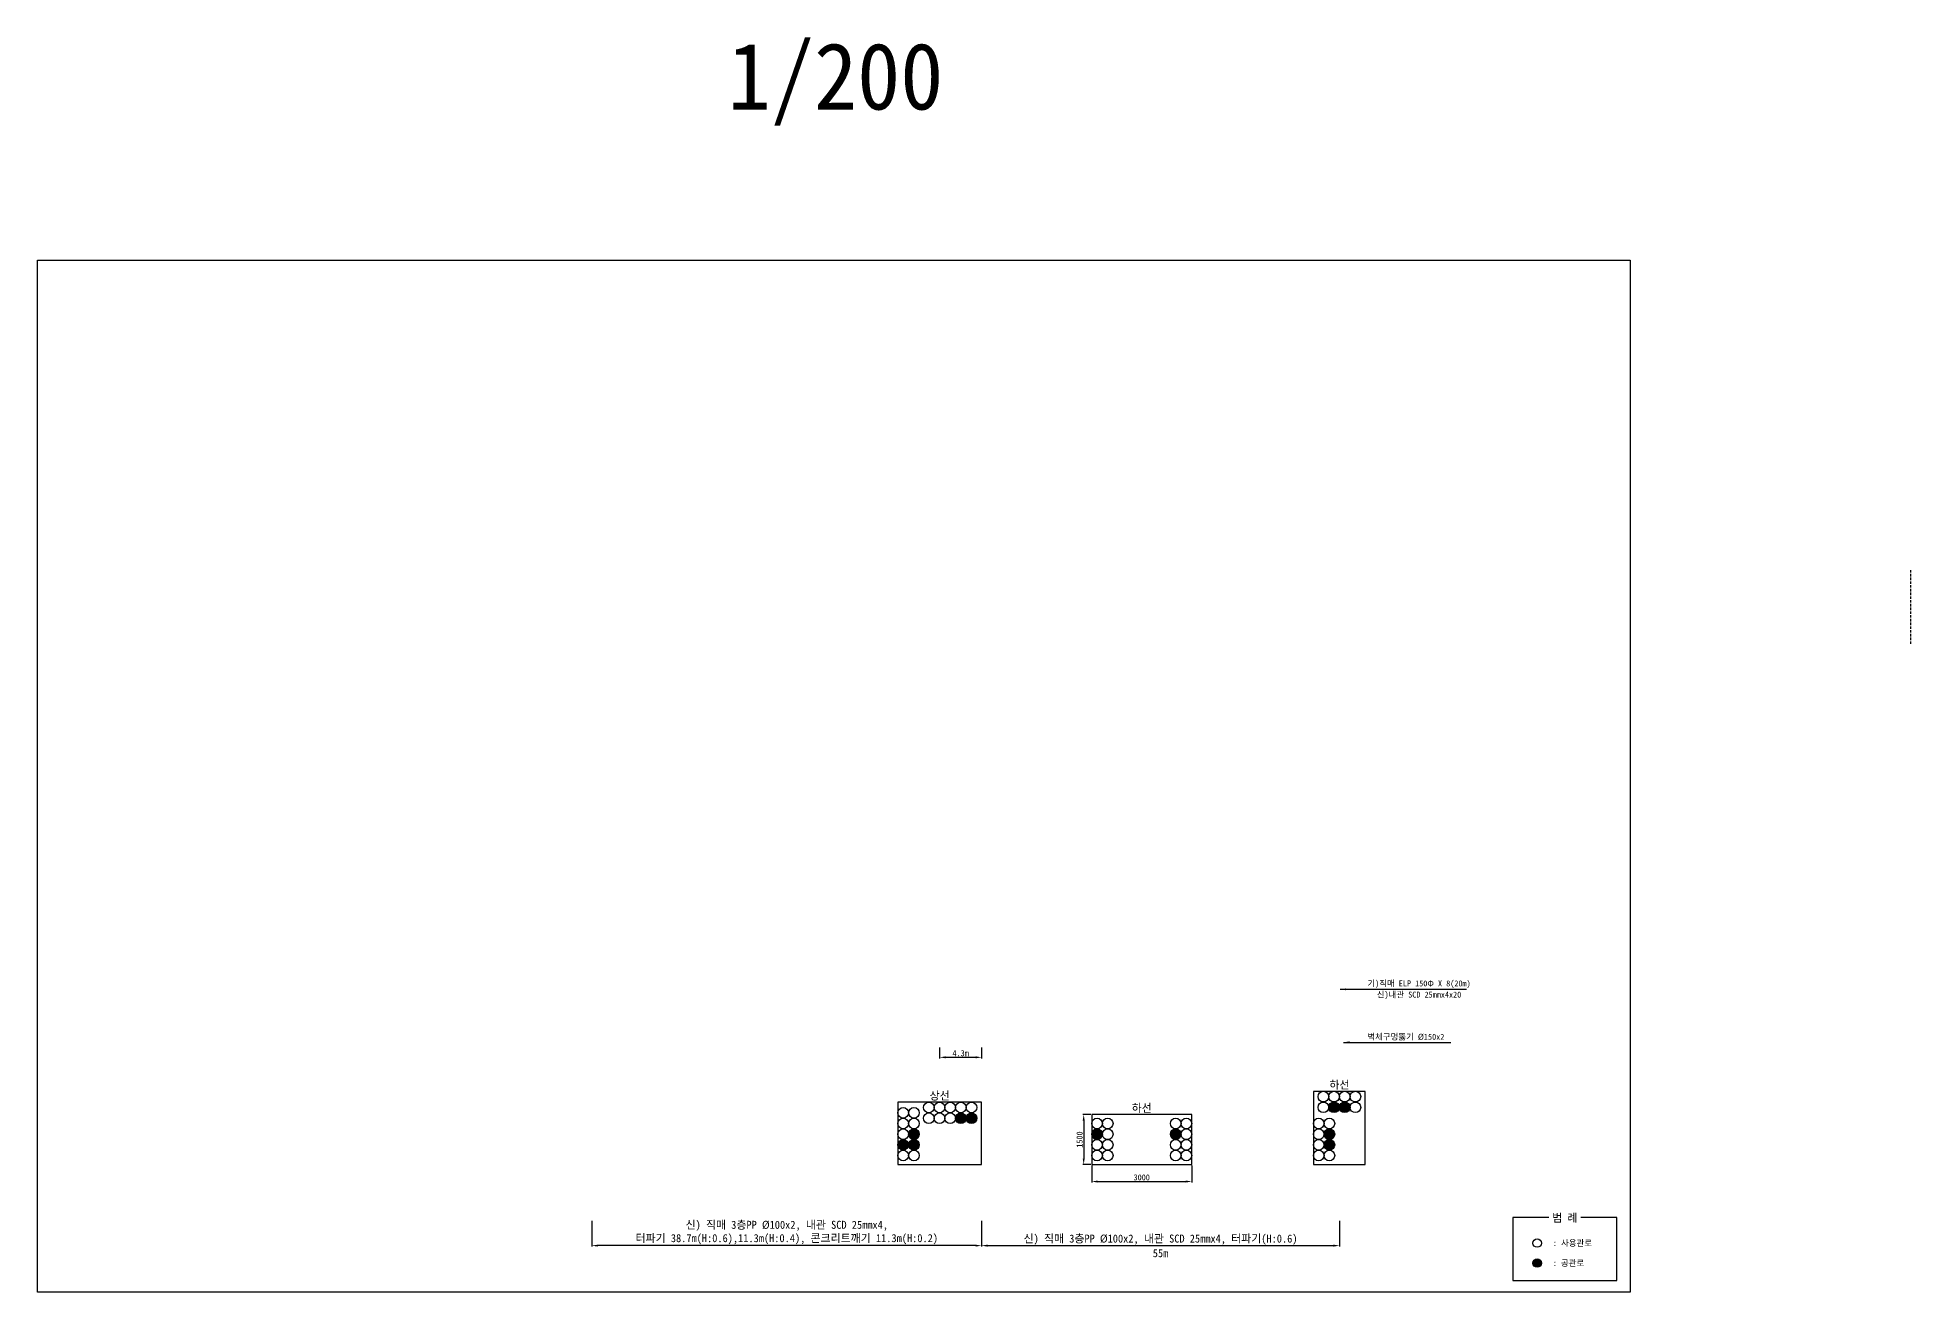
# Model space of a CAD drawing. Extents: x -284476 to -284091, y 156275 to 156450.
# Drawn here: x -284476.1 to -284288.9, y 156323.7 to 156450.4 of the extents above; entities that cross this region are included whole.
import ezdxf
from ezdxf.enums import TextEntityAlignment as Align

# ---------------------------------------------------------------- set-up
doc = ezdxf.new("R2010")
doc.units = 0
doc.header["$MEASUREMENT"] = 0
doc.linetypes.add('HIDDEN', pattern=[0.375, 0.25, -0.125])
doc.layers.get('DEFPOINTS').update_dxf_attribs({"linetype": 'CONTINUOUS'})
for name, color, linetype in [('TT-LINE', 7, 'CONTINUOUS'), ('TZ-DIMS', 1, 'CONTINUOUS'), ('TZ-LEAL', 1, 'CONTINUOUS'), ('TZ-LEAT', 3, 'CONTINUOUS'), ('TZ-LINE', 7, 'CONTINUOUS'), ('TZ-TEX2', 3, 'CONTINUOUS'), ('TZ-TEXT', 6, 'CONTINUOUS')]:
    doc.layers.add(name, color=color, linetype=linetype)
doc.layers.add('TX-PAPR', color=2, linetype='CONTINUOUS', plot=False)
doc.styles.get("Standard").update_dxf_attribs({"font": 'GulimChe.ttf'})
doc.dimstyles.new('D200', dxfattribs={"dimscale": 0.2, "dimtxt": 3, "dimasz": 3, "dimexe": 0.5, "dimexo": 0.5, "dimgap": 0.5, "dimtad": 1, "dimdec": 0, "dimzin": 1, "dimdsep": 46, "dimlunit": 6, "dimtxsty": 'Standard', "dimcen": 1, "dimclrd": 1, "dimclre": 1, "dimclrt": 3, "dimadec": 0, "dimazin": 0, "dimtfac": 1, "dimtdec": 0, "dimtix": 1, "dimtmove": 2, "dimatfit": 3, "dimfxl": 0, "dimtvp": 2, "dimlwd": -1, "dimlwe": -1, "dimarcsym": 0})

# ---------------------------------------------------------------- blocks, each defined once
blk = doc.blocks.new('*D4')
at = {"layer": 'DEFPOINTS', "color": 0, "ltscale": 2}
for p in [(-284370.72, 156342.71), (-284371.52, 156337.71), (-284370.72, 156337.71)]:
    blk.add_point(p, dxfattribs=at)
at = {"layer": 'TZ-DIMS', "color": 1, "ltscale": 2}
for p, q in [((-284370.82, 156342.71), (-284371.62, 156342.71)), ((-284371.52, 156342.11), (-284371.52, 156338.31)), ((-284370.82, 156337.71), (-284371.62, 156337.71))]:
    blk.add_line(p, q, dxfattribs=at)
for points in [[(-284371.62, 156342.11), (-284371.42, 156342.11), (-284371.52, 156342.71)], [(-284371.62, 156338.31), (-284371.42, 156338.31), (-284371.52, 156337.71)]]:
    blk.add_solid(points, dxfattribs=at)
at = {"layer": 'TZ-DIMS', "color": 3, "ltscale": 2, "insert": (-284371.93, 156340.21), "char_height": 0.6, "attachment_point": 5, "rotation": 90}
blk.add_mtext('1500', dxfattribs=at)
blk = doc.blocks.new('*D5')
at = {"layer": 'DEFPOINTS', "color": 0, "ltscale": 2}
for p in [(-284370.72, 156337.71), (-284360.72, 156337.71), (-284360.72, 156336.01)]:
    blk.add_point(p, dxfattribs=at)
at = {"layer": 'TZ-DIMS', "color": 1, "ltscale": 2}
for p, q in [((-284370.72, 156337.61), (-284370.72, 156335.91)), ((-284370.12, 156336.01), (-284361.32, 156336.01)), ((-284360.72, 156337.61), (-284360.72, 156335.91))]:
    blk.add_line(p, q, dxfattribs=at)
for points in [[(-284370.12, 156336.11), (-284370.12, 156335.91), (-284370.72, 156336.01)], [(-284361.32, 156336.11), (-284361.32, 156335.91), (-284360.72, 156336.01)]]:
    blk.add_solid(points, dxfattribs=at)
at = {"layer": 'TZ-DIMS', "color": 3, "ltscale": 2, "insert": (-284365.72, 156336.42), "char_height": 0.6, "attachment_point": 5}
blk.add_mtext('3000', dxfattribs=at)
blk = doc.blocks.new('*D6')
at = {"layer": 'DEFPOINTS', "color": 0, "ltscale": 2}
for p in [(-284385.92, 156349.5), (-284381.72, 156349.5), (-284385.92, 156348.43)]:
    blk.add_point(p, dxfattribs=at)
at = {"layer": 'TZ-DIMS', "color": 1, "ltscale": 2}
for p, q in [((-284385.92, 156349.4), (-284385.92, 156348.33)), ((-284381.72, 156349.4), (-284381.72, 156348.33)), ((-284382.32, 156348.43), (-284385.32, 156348.43))]:
    blk.add_line(p, q, dxfattribs=at)
for points in [[(-284385.32, 156348.53), (-284385.32, 156348.33), (-284385.92, 156348.43)], [(-284382.32, 156348.53), (-284382.32, 156348.33), (-284381.72, 156348.43)]]:
    blk.add_solid(points, dxfattribs=at)
at = {"layer": 'TZ-DIMS', "color": 3, "ltscale": 2, "insert": (-284383.82, 156348.84), "char_height": 0.6, "width": 0.3945, "attachment_point": 5}
blk.add_mtext('4.3m', dxfattribs=at)
blk = doc.blocks.new('*D7')
at = {"layer": 'DEFPOINTS', "color": 0, "ltscale": 2}
for p in [(-284381.72, 156332.18), (-284345.96, 156332.18), (-284345.96, 156329.6)]:
    blk.add_point(p, dxfattribs=at)
at = {"layer": 'TZ-TEXT', "color": 1, "ltscale": 2}
for p, q in [((-284381.72, 156332.08), (-284381.72, 156329.5)), ((-284345.96, 156332.08), (-284345.96, 156329.5)), ((-284381.12, 156329.6), (-284346.56, 156329.6))]:
    blk.add_line(p, q, dxfattribs=at)
for points in [[(-284381.12, 156329.7), (-284381.12, 156329.5), (-284381.72, 156329.6)], [(-284346.56, 156329.7), (-284346.56, 156329.5), (-284345.96, 156329.6)]]:
    blk.add_solid(points, dxfattribs=at)
at = {"layer": 'TZ-TEXT', "color": 3, "ltscale": 2, "insert": (-284363.84, 156330.2), "char_height": 0.8, "attachment_point": 5}
blk.add_mtext('{\\C6;신) 직매 3층PP Ø100x2, 내관 SCD 25mmx4, 터파기(H:0.6)}', dxfattribs=at)
blk = doc.blocks.new('*D8')
at = {"layer": 'DEFPOINTS', "color": 0, "ltscale": 2}
for p in [(-284420.69, 156332.18), (-284381.72, 156332.18), (-284420.69, 156329.6)]:
    blk.add_point(p, dxfattribs=at)
at = {"layer": 'TZ-TEXT', "color": 1, "ltscale": 2}
for p, q in [((-284420.69, 156332.08), (-284420.69, 156329.5)), ((-284381.72, 156332.08), (-284381.72, 156329.5)), ((-284382.32, 156329.6), (-284420.09, 156329.6))]:
    blk.add_line(p, q, dxfattribs=at)
for points in [[(-284420.09, 156329.7), (-284420.09, 156329.5), (-284420.69, 156329.6)], [(-284382.32, 156329.7), (-284382.32, 156329.5), (-284381.72, 156329.6)]]:
    blk.add_solid(points, dxfattribs=at)
at = {"layer": 'TZ-TEXT', "color": 3, "ltscale": 2, "insert": (-284401.2, 156330.91), "char_height": 0.8, "attachment_point": 5}
blk.add_mtext('{\\C6;신) 직매 3층PP Ø100x2, 내관 SCD 25mmx4,\\P터파기 38.7m(H:0.6),11.3m(H:0.4), 콘크리트깨기 11.3m(H:0.2)}', dxfattribs=at)

msp = doc.modelspace()

# ---------------------------------------------------------------- hatches: boundary and pattern name
at = {"layer": 'TZ-LINE', "ltscale": 2}
h = msp.add_hatch(color=256, dxfattribs=at)
h.dxf.hatch_style = 1
h.paths.add_polyline_path([(-284347.03, 156343.43, 1), (-284345.96, 156343.43, 1)])
h = msp.add_hatch(color=256, dxfattribs=at)
h.dxf.hatch_style = 1
h.paths.add_polyline_path([(-284345.96, 156343.43, 1), (-284344.9, 156343.43, 1)])
h = msp.add_hatch(color=256, dxfattribs=at)
h.dxf.hatch_style = 1
h.paths.add_polyline_path([(-284384.33, 156342.34, 1), (-284383.27, 156342.34, 1)])
h = msp.add_hatch(color=256, dxfattribs=at)
h.dxf.hatch_style = 1
h.paths.add_polyline_path([(-284383.27, 156342.34, 1), (-284382.2, 156342.34, 1)])
h = msp.add_hatch(color=256, dxfattribs=at)
h.dxf.hatch_style = 1
h.paths.add_polyline_path([(-284390.09, 156339.68, 1), (-284389.03, 156339.68, 1)])
h = msp.add_hatch(color=256, dxfattribs=at)
h.dxf.hatch_style = 1
h.paths.add_polyline_path([(-284389.03, 156340.74, 1), (-284387.96, 156340.74, 1)])
h = msp.add_hatch(color=256, dxfattribs=at)
h.dxf.hatch_style = 1
h.paths.add_polyline_path([(-284389.03, 156339.68, 1), (-284387.96, 156339.68, 1)])
h = msp.add_hatch(color=256, dxfattribs=at)
h.dxf.hatch_style = 1
h.paths.add_polyline_path([(-284370.72, 156340.74, 1), (-284369.66, 156340.74, 1)])
h = msp.add_hatch(color=256, dxfattribs=at)
h.dxf.hatch_style = 1
h.paths.add_polyline_path([(-284362.86, 156340.74, 1), (-284361.79, 156340.74, 1)])
h = msp.add_hatch(color=256, dxfattribs=at)
h.dxf.hatch_style = 1
h.paths.add_polyline_path([(-284347.49, 156340.74, 1), (-284346.43, 156340.74, 1)])
h = msp.add_hatch(color=256, dxfattribs=at)
h.dxf.hatch_style = 1
h.paths.add_polyline_path([(-284347.49, 156339.68, 1), (-284346.43, 156339.68, 1)])
h = msp.add_hatch(color=256, dxfattribs=at)
h.dxf.hatch_style = 1
h.paths.add_polyline_path([(-284326.62, 156327.86, 1), (-284325.77, 156327.86, 1)])

# ---------------------------------------------------------------- linework, layer by layer
at = {"layer": 'TT-LINE', "linetype": 'HIDDEN'}
msp.add_lwpolyline([(-284288.87, 156397.15), (-284288.89, 156389.75)], dxfattribs=at)
at = {"layer": 'TX-PAPR', "elevation": -7700.48}
msp.add_lwpolyline([(-284476.1, 156428.15), (-284316.9, 156428.15), (-284316.9, 156324.95), (-284476.1, 156324.95)], close=True, dxfattribs=at)
at = {"layer": 'TZ-LINE', "ltscale": 2, "elevation": -7700.17}
for points in [[(-284390.09, 156337.71), (-284381.74, 156337.71), (-284381.74, 156343.94), (-284390.09, 156343.94)], [(-284348.56, 156337.71), (-284343.37, 156337.71), (-284343.37, 156345.03), (-284348.56, 156345.03)], [(-284370.72, 156337.71), (-284360.72, 156337.71), (-284360.72, 156342.71), (-284370.72, 156342.71)]]:
    msp.add_lwpolyline(points, close=True, dxfattribs=at)
msp.add_lwpolyline([(-284325.01, 156332.4), (-284328.63, 156332.4), (-284328.63, 156326.13), (-284318.22, 156326.13), (-284318.22, 156332.4), (-284321.84, 156332.4)], dxfattribs=at)
at = {"layer": 'TZ-LINE', "ltscale": 2}
for centre, radius in [((-284389.56, 156342.88, -7700.17), 0.533), ((-284388.49, 156342.88, -7700.17), 0.533), ((-284387, 156343.41, -7700.17), 0.533), ((-284385.93, 156343.41, -7700.17), 0.533), ((-284384.87, 156343.41, -7700.17), 0.533), ((-284383.8, 156343.41, -7700.17), 0.533), ((-284382.73, 156343.41, -7700.17), 0.533), ((-284347.56, 156344.5, -7700.17), 0.533), ((-284347.56, 156343.43, -7700.17), 0.533), ((-284346.5, 156344.5, -7700.17), 0.533), ((-284346.5, 156343.43, -7700.17), 0.533), ((-284345.43, 156344.5, -7700.17), 0.533), ((-284345.43, 156343.43, -7700.17), 0.533), ((-284344.36, 156344.5, -7700.17), 0.533), ((-284344.36, 156343.43, -7700.17), 0.533), ((-284389.56, 156341.81, -7700.17), 0.533), ((-284388.49, 156341.81, -7700.17), 0.533), ((-284387, 156342.34, -7700.17), 0.533), ((-284385.93, 156342.34, -7700.17), 0.533), ((-284384.87, 156342.34, -7700.17), 0.533), ((-284383.8, 156342.34, -7700.17), 0.533), ((-284382.73, 156342.34, -7700.17), 0.533), ((-284370.19, 156341.81, -7700.17), 0.533), ((-284369.12, 156341.81, -7700.17), 0.533), ((-284362.32, 156341.81, -7700.17), 0.533), ((-284361.26, 156341.81, -7700.17), 0.533), ((-284348.03, 156341.81, -7700.17), 0.533), ((-284346.96, 156341.81, -7700.17), 0.533), ((-284389.56, 156340.74, -7700.17), 0.533), ((-284389.56, 156339.68, -7700.17), 0.533), ((-284388.49, 156340.74, -7700.17), 0.533), ((-284388.49, 156339.68, -7700.17), 0.533), ((-284370.19, 156340.74, -7700.17), 0.533), ((-284370.19, 156339.68, -7700.17), 0.533), ((-284369.12, 156340.74, -7700.17), 0.533), ((-284369.12, 156339.68, -7700.17), 0.533), ((-284362.32, 156340.74, -7700.17), 0.533), ((-284362.32, 156339.68, -7700.17), 0.533), ((-284361.26, 156340.74, -7700.17), 0.533), ((-284361.26, 156339.68, -7700.17), 0.533), ((-284348.03, 156340.74, -7700.17), 0.533), ((-284348.03, 156339.68, -7700.17), 0.533), ((-284346.96, 156340.74, -7700.17), 0.533), ((-284346.96, 156339.68, -7700.17), 0.533), ((-284389.56, 156338.61, -7700.17), 0.533), ((-284388.49, 156338.61, -7700.17), 0.533), ((-284370.19, 156338.61, -7700.17), 0.533), ((-284369.12, 156338.61, -7700.17), 0.533), ((-284362.32, 156338.61, -7700.17), 0.533), ((-284361.26, 156338.61, -7700.17), 0.533), ((-284348.03, 156338.61, -7700.17), 0.533), ((-284346.96, 156338.61, -7700.17), 0.533), ((-284326.2, 156329.86, -7700.17), 0.427), ((-284326.2, 156327.86, -7700.17), 0.427)]:
    msp.add_circle(centre, radius, dxfattribs=at)

# ---------------------------------------------------------------- texts
at = {"layer": 'TZ-LEAT'}
msp.add_text('기)직매 ELP 150Φ X 8(20m)', height=0.6, dxfattribs=at).set_placement((-284338, 156355.79, -7700.17), align=Align.MIDDLE)
at = {"layer": 'TZ-TEX2'}
for s, height, p in [('1/200', 6.667, (-284396.32, 156446, -7700.48)), ('하선', 0.8, (-284345.96, 156345.7, -7700.17)), ('상선', 0.8, (-284385.92, 156344.61, -7700.17)), ('하선', 0.8, (-284365.72, 156343.38, -7700.17)), ('범 례', 0.8, (-284323.43, 156332.4, -7700.17))]:
    msp.add_text(s, height=height, dxfattribs=at).set_placement(p, align=Align.MIDDLE)
for s, p in [(': 사용관로', (-284324.62, 156329.86, -7700.17)), (': 공관로', (-284324.62, 156327.86, -7700.17))]:
    msp.add_text(s, height=0.6, dxfattribs=at).set_placement(p, align=Align.MIDDLE_LEFT)
at = {"layer": 'TZ-TEXT'}
msp.add_text('신)내관 SCD 25mmx4x20', height=0.6, rotation=359.9482, dxfattribs=at).set_placement((-284338, 156354.67, -7700.17), align=Align.MIDDLE)
msp.add_text('벽체구멍뚫기 Ø150x2', height=0.6, rotation=359.9482, dxfattribs=at).set_placement((-284343.16, 156350.49, -7700.17), align=Align.MIDDLE_LEFT)
at = {"layer": 'TZ-TEXT', "ltscale": 2, "insert": (-284363.84, 156328.84, -7700.17), "char_height": 0.8, "attachment_point": 5}
msp.add_mtext('55m', dxfattribs=at)

# ---------------------------------------------------------------- dimensions: what is measured, and where the dimension line sits
at = {"layer": 'TZ-DIMS', "ltscale": 2}
for base, p1, p2, text, picture, middle in [((-284385.92, 156348.43, -7700.17), (-284381.72, 156349.5, -7700.17), (-284385.92, 156349.5, -7700.17), '<>.3m', '*D6', (-284383.82, 156348.84, -7700.17)), ((-284360.72, 156336.01, -7700.17), (-284370.72, 156337.71, -7700.17), (-284360.72, 156337.71, -7700.17), '3000', '*D5', (-284365.72, 156336.42, -7700.17))]:
    dim = msp.add_linear_dim(base=base, p1=p1, p2=p2, text=text, dimstyle='D200', dxfattribs=at)
    dim.commit()
    dim.dimension.update_dxf_attribs({"geometry": picture, "text_midpoint": middle})
dim = msp.add_linear_dim(base=(-284371.52, 156337.71, -7700.02), p1=(-284370.72, 156342.71, -7700.02), p2=(-284370.72, 156337.71, -7700.02), angle=90, text='1500', dimstyle='D200', dxfattribs=at)
dim.commit()
dim.dimension.update_dxf_attribs({"geometry": '*D4', "text_midpoint": (-284371.93, 156340.21, -7700.02)})
at = {"layer": 'TZ-TEXT', "ltscale": 2}
for base, p2, text, picture, middle in [((-284420.69, 156329.6, -7700.17), (-284420.69, 156332.18, -7700.17), '{\\C6;신) 직매 3층PP Ø100x2, 내관 SCD 25mmx4,\\P터파기 38.7m(H:0.6),11.3m(H:0.4), 콘크리트깨기 11.3m(H:0.2)}', '*D8', (-284401.2, 156330.91, -7700.17)), ((-284345.96, 156329.6, -7700.17), (-284345.96, 156332.18, -7700.17), '{\\C6;신) 직매 3층PP Ø100x2, 내관 SCD 25mmx4, 터파기(H:0.6)}', '*D7', (-284363.84, 156330.2, -7700.17))]:
    dim = msp.add_linear_dim(base=base, p1=(-284381.72, 156332.18, -7700.17), p2=p2, text=text, dimstyle='D200', override={"dimtxt": 4}, dxfattribs=at)
    dim.commit()
    dim.dimension.update_dxf_attribs({"geometry": picture, "text_midpoint": middle})

# ---------------------------------------------------------------- leaders
at = {"layer": 'TZ-LEAL'}
for points in [[(-284345.89, 156355.23, -7700.17), (-284333.25, 156355.23, -7700.48)], [(-284345.54, 156349.93, -7700.17), (-284334.82, 156349.93, -7700.48)]]:
    msp.add_leader(points, dimstyle='D200', dxfattribs=at)

doc.saveas('drawing.dxf')
